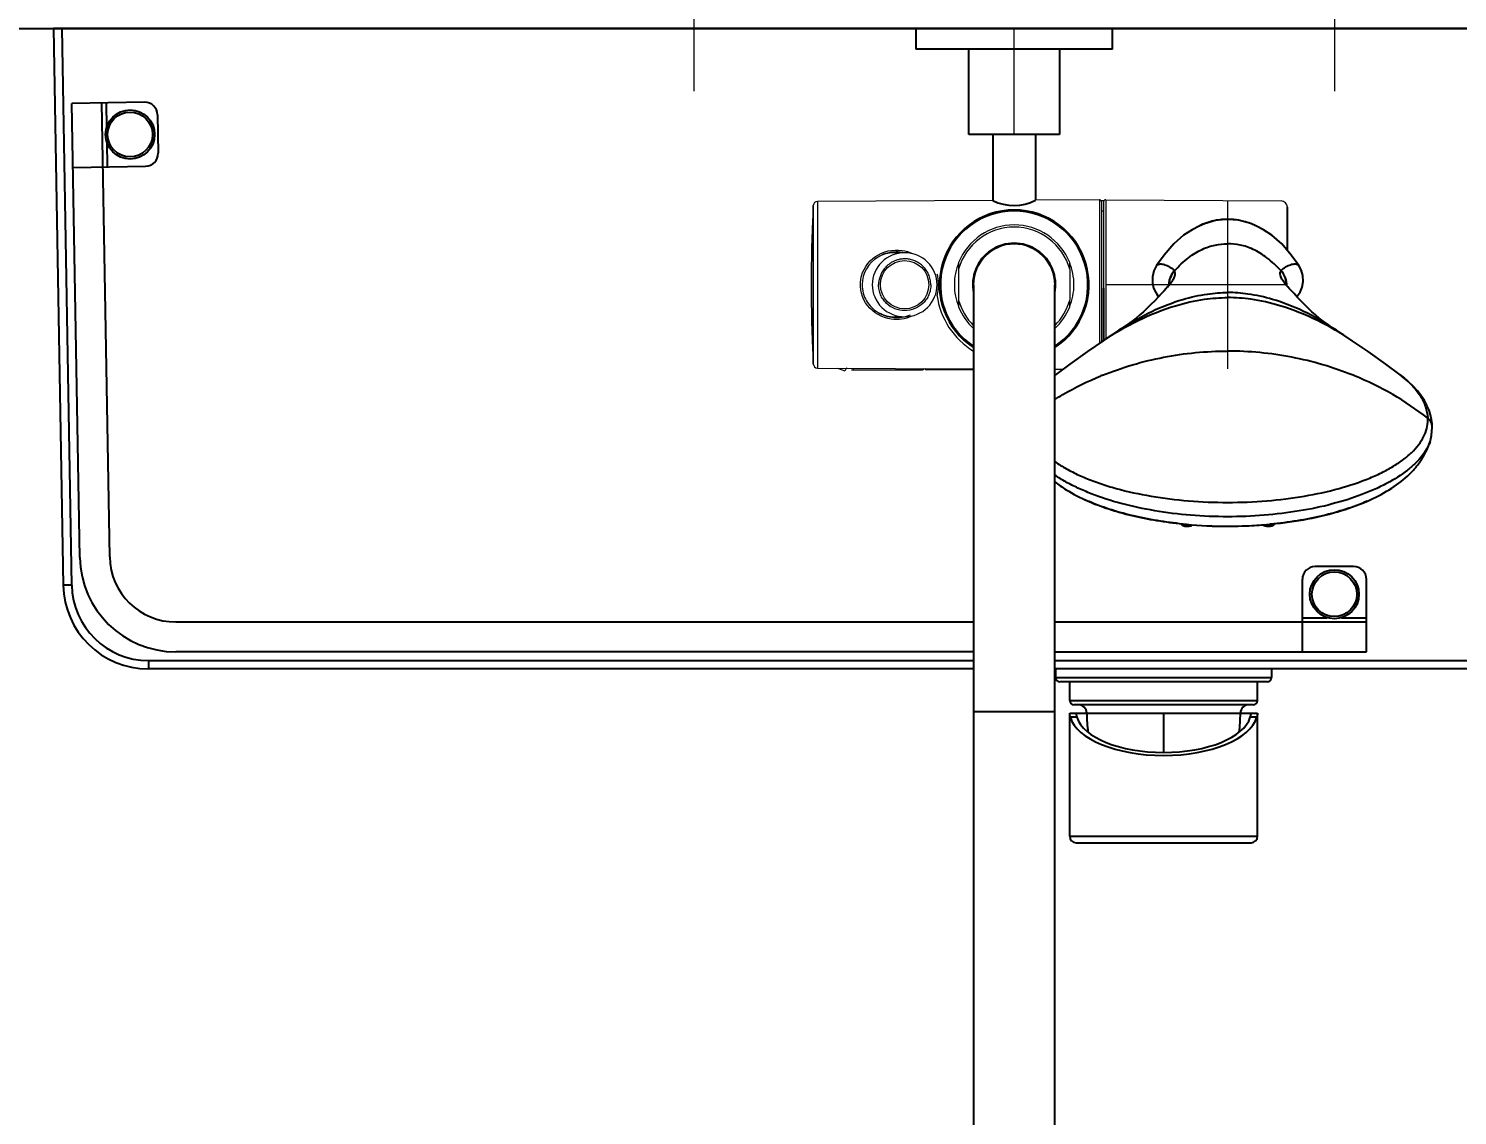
# Model space of a CAD drawing. Extents: x 8047 to 11207, y 0 to 2315.
# Drawn here: x 8962.4 to 9297.1, y 1844.6 to 2099.1 of the extents above; entities that cross this region are included whole.
import ezdxf

# ---------------------------------------------------------------- set-up
doc = ezdxf.new("R2010")
doc.units = 0
doc.header["$LTSCALE"] = 10
doc.header["$MEASUREMENT"] = 0
doc.header["$PDMODE"] = 3
doc.header["$PDSIZE"] = -10
doc.linetypes.add('CENTER2', pattern=[28.575, 19.05, -3.175, 3.175, -3.175])
doc.layers.get('0').update_dxf_attribs({"linetype": 'CONTINUOUS'})
doc.layers.get('DEFPOINTS').update_dxf_attribs({"linetype": 'CONTINUOUS'})
doc.layers.add('1', color=7, linetype='CONTINUOUS', true_color=0xffffff)
doc.layers.add('Cneter', color=1, linetype='CENTER2', lineweight=13)
doc.styles.add('Daelim Dimension', font='')
doc.styles.get('Daelim Dimension').set_extended_font_data('나눔고딕')
doc.dimstyles.new('DEFAULT', dxfattribs={"dimscale": 2, "dimtxt": 2, "dimasz": 2, "dimexe": 0, "dimexo": 2, "dimgap": 1, "dimtad": 1, "dimdec": 1, "dimzin": 9, "dimdsep": 46, "dimtxsty": 'Daelim Dimension', "dimcen": 0.5, "dimclrd": 252, "dimclre": 252, "dimclrt": 3, "dimadec": 1, "dimazin": 0, "dimtfac": 1, "dimtdec": 1, "dimtix": 1, "dimtmove": 0, "dimatfit": 3, "dimfxl": 1, "dimtolj": 1, "dimtzin": 1, "dimlwd": 9, "dimlwe": 9, "dimarcsym": 0})

# ---------------------------------------------------------------- blocks, each defined once
blk = doc.blocks.new('*D18')
at = {"color": 5, "lineweight": 9, "ltscale": 0.5, "transparency": 16777216}
for p, q in [((9538.29, 2099.14), (9567.28, 2099.14)), ((9565.28, 2091.14), (9565.28, 1597.05)), ((9197.25, 1589.05), (9567.28, 1589.05))]:
    blk.add_line(p, q, dxfattribs=at)
at = {"color": 5, "ltscale": 0.5, "transparency": 16777216}
for points in [[(9563.95, 2091.14), (9566.62, 2091.14), (9565.28, 2099.14)], [(9563.95, 1597.05), (9566.62, 1597.05), (9565.28, 1589.05)]]:
    blk.add_solid(points, dxfattribs=at)
at = {"layer": 'DEFPOINTS', "color": 0, "ltscale": 0.5, "transparency": 16777216}
for p in [(9534.29, 2099.14), (9193.25, 1589.05), (9565.28, 1589.05)]:
    blk.add_point(p, dxfattribs=at)
at = {"color": 7, "ltscale": 0.5, "transparency": 16777216, "insert": (9552.43, 1844.09), "char_height": 20, "attachment_point": 5, "rotation": 90, "style": 'Daelim Dimension'}
blk.add_mtext('\\A1;510', dxfattribs=at)

msp = doc.modelspace()

# ---------------------------------------------------------------- linework, layer by layer
at = {"ltscale": 0.5}
msp.add_line((8727.75, 2099.14), (10207.59, 2099.14), dxfattribs=at)
at = {"color": 7, "linetype": 'Continuous'}
for p, q in [((9418.25, 2099.14), (8968.25, 2099.14)), ((8968.25, 2099.14), (8970.52, 1968.79)), ((8968.25, 2099.14), (9418.25, 2099.14)), ((8972.52, 1968.79), (8970.25, 2099.14)), ((9170.25, 2099.14), (9170.25, 2094.34)), ((9216.25, 2094.34), (9216.25, 2099.14)), ((9216.25, 2094.34), (9170.25, 2094.34)), ((9182.6, 2074.34), (9182.6, 2094.34)), ((9203.9, 2094.34), (9203.9, 2080.33)), ((8989.55, 2081.89), (8972.56, 2081.59)), ((8974.41, 1975.24), (8972.56, 2081.59)), ((8981.41, 1975.37), (8979.55, 2081.71)), ((8980.55, 2081.73), (8980.66, 2075.91)), ((8992.61, 2078.94), (8992.76, 2069.94)), ((9203.9, 2080.33), (9203.89, 2080.29)), ((9203.89, 2077.87), (9203.9, 2077.83)), ((9203.9, 2077.83), (9203.9, 2074.34)), ((8980.71, 2072.56), (8980.82, 2066.73)), ((9203.9, 2074.34), (9182.6, 2074.34)), ((9188.25, 2074.34), (9188.25, 2058.89)), ((9198.25, 2074.34), (9198.25, 2058.95)), ((8972.82, 2066.59), (8989.82, 2066.89)), ((9236.55, 2052.88), (9236.49, 2052.85)), ((9250.04, 2052.85), (9249.98, 2052.88)), ((9251.62, 2052.01), (9249.98, 2052.88)), ((9226.61, 2043.63), (9226.61, 2043.63)), ((9259.92, 2043.63), (9259.92, 2043.63)), ((9183.75, 2039.14), (9183.75, 1689.14)), ((9202.75, 1689.14), (9202.75, 2039.14)), ((9229.16, 2038.6), (9229.11, 2038.54)), ((9229.81, 2039.38), (9229.15, 2038.58)), ((9257.42, 2038.54), (9257.37, 2038.6)), ((9257.39, 2038.58), (9257.37, 2038.6)), ((9226.73, 2036.79), (9227.07, 2036.33)), ((9259.47, 2036.33), (9259.8, 2036.79)), ((9272.42, 2026.03), (9270.25, 2027.48)), ((9202.91, 2018.07), (9202.91, 2018.07)), ((9283.62, 2018.07), (9283.62, 2018.07)), ((9291.19, 2005.79), (9291.19, 2005.84)), ((9290.85, 2003.04), (9290.84, 2003.01)), ((9290.84, 2003.01), (9290.85, 2003.04)), ((9209.78, 1988.81), (9210.57, 1988.45)), ((9210.57, 1988.45), (9210.61, 1988.43)), ((9275.94, 1988.44), (9275.97, 1988.45)), ((9233.56, 1983.01), (9233.44, 1983.02)), ((9233.52, 1982.59), (9233.52, 1982.59)), ((9233.55, 1983.03), (9233.58, 1983.02)), ((9233.56, 1982.7), (9233.57, 1982.71)), ((9233.58, 1982.85), (9233.59, 1982.89)), ((9233.58, 1982.82), (9233.58, 1982.85)), ((9233.59, 1982.95), (9233.6, 1983.03)), ((9233.59, 1982.89), (9233.59, 1982.95)), ((9252.96, 1982.58), (9253.14, 1982.6)), ((9253.24, 1983.03), (9253.12, 1983.02)), ((9253.26, 1982.61), (9253.36, 1982.63)), ((9272.75, 1973.14), (9263.75, 1973.14)), ((9260.75, 1953.14), (9260.75, 1970.14)), ((9275.75, 1953.14), (9275.75, 1970.14)), ((9260.75, 1961.14), (9266.57, 1961.14)), ((9269.93, 1961.14), (9275.75, 1961.14)), ((8996.91, 1960.14), (9183.75, 1960.14)), ((9202.75, 1960.14), (9275.75, 1960.14)), ((8990.52, 1951.1), (8990.52, 1949.14)), ((8990.52, 1951.1), (9183.75, 1951.1)), ((9183.75, 1953.14), (8996.91, 1953.14)), ((9202.75, 1953.14), (9275.75, 1953.14)), ((9202.75, 1951.1), (9395.98, 1951.1)), ((9183.75, 1949.14), (8990.52, 1949.14)), ((9395.98, 1949.14), (9202.75, 1949.14)), ((9202.95, 1949.14), (9202.95, 1947.14)), ((9253.55, 1949.14), (9253.55, 1947.14)), ((9202.95, 1947.14), (9253.55, 1947.14)), ((9252.55, 1946.14), (9203.95, 1946.14)), ((9206.25, 1941.75), (9206.25, 1946.14)), ((9250.24, 1941.75), (9250.24, 1946.14)), ((9206.25, 1941.75), (9250.24, 1941.75)), ((9183.75, 1939.14), (9202.75, 1939.14)), ((9206.25, 1938.65), (9206.29, 1938.75)), ((9206.25, 1909.94), (9206.25, 1938.65)), ((9206.29, 1938.75), (9250.21, 1938.75)), ((9207.95, 1937.81), (9206.43, 1937.81)), ((9249.24, 1940.75), (9207.25, 1940.75)), ((9207.8, 1938.75), (9207.75, 1938.65)), ((9228.25, 1938.75), (9228.25, 1929.58)), ((9250.06, 1937.81), (9248.55, 1937.81)), ((9248.75, 1938.65), (9248.7, 1938.75)), ((9250.21, 1938.75), (9250.25, 1938.65)), ((9250.25, 1909.94), (9250.25, 1938.65)), ((9206.25, 1909.94), (9250.25, 1909.94)), ((9207.75, 1908.44), (9248.75, 1908.44))]:
    msp.add_line(p, q, dxfattribs=at)
at = {"color": 0}
for p, q in [((9257.24, 2047.16), (9257.24, 2057.29)), ((9214.21, 2038.33), (9214.21, 2026.09))]:
    msp.add_line(p, q, dxfattribs=at)
at = {"color": 7, "linetype": 'Continuous'}
for points in [[(9236.55, 2052.88), (9234.92, 2052.01), (9232.92, 2050.72), (9230.62, 2048.72), (9228.37, 2046.07), (9226.61, 2043.63)], [(9243.27, 2054.45), (9240.67, 2054.23), (9237.81, 2053.44), (9236.55, 2052.87)], [(9249.98, 2052.87), (9248.69, 2053.45), (9245.83, 2054.23), (9243.27, 2054.45)], [(9259.92, 2043.63), (9258.16, 2046.08), (9255.91, 2048.72), (9253.61, 2050.72), (9251.62, 2052.01)], [(9226.61, 2043.63), (9225.95, 2042.36), (9225.62, 2040.99), (9225.62, 2039.62), (9225.91, 2038.35), (9226.4, 2037.28), (9226.73, 2036.79)], [(9259.8, 2036.79), (9260.2, 2037.4), (9260.69, 2038.56), (9260.94, 2039.88), (9260.87, 2041.29), (9260.46, 2042.66), (9259.92, 2043.63)], [(9229.11, 2038.54), (9228.84, 2038.24), (9228.36, 2037.72), (9227.74, 2037.05), (9226.99, 2036.26), (9226.16, 2035.38), (9225.29, 2034.48), (9224.42, 2033.62), (9223.56, 2032.81), (9222.72, 2032.06), (9221.85, 2031.33), (9220.89, 2030.59), (9219.82, 2029.82), (9218.69, 2029.06)], [(9229.96, 2039.57), (9230, 2039.66), (9229.81, 2039.38)], [(9257.39, 2038.58), (9256.73, 2039.38), (9256.55, 2039.63)], [(9267.84, 2029.06), (9266.71, 2029.82), (9265.64, 2030.59), (9264.68, 2031.33), (9263.81, 2032.06), (9262.97, 2032.81), (9262.11, 2033.62), (9261.24, 2034.48), (9260.37, 2035.38), (9259.54, 2036.26), (9258.8, 2037.05), (9258.17, 2037.72), (9257.69, 2038.24), (9257.42, 2038.54)], [(9218.7, 2029.06), (9217.77, 2028.46), (9216.28, 2027.48), (9214.11, 2026.03)], [(9270.25, 2027.48), (9268.77, 2028.46), (9267.84, 2029.06)], [(9214.11, 2026.03), (9210.4, 2023.5), (9206.27, 2020.56), (9202.91, 2018.07)], [(9283.62, 2018.07), (9280.27, 2020.56), (9276.13, 2023.5), (9272.42, 2026.03)], [(9202.91, 2018.07), (9202.75, 2017.94)], [(9291.19, 2005.84), (9291.15, 2006.55), (9291.02, 2007.58), (9290.78, 2008.66), (9290.42, 2009.76), (9289.94, 2010.87), (9289.33, 2012), (9288.59, 2013.13), (9287.71, 2014.25), (9286.7, 2015.37), (9285.54, 2016.49), (9284.23, 2017.6), (9283.62, 2018.07)], [(9290.84, 2003.01), (9291.01, 2003.79), (9291.19, 2005.79)], [(9232.22, 1983.2), (9232.34, 1983.04), (9232.5, 1982.9), (9232.65, 1982.8), (9232.82, 1982.72), (9233.02, 1982.66), (9233.26, 1982.61), (9233.4, 1982.6)], [(9233.4, 1982.6), (9233.43, 1982.59), (9233.46, 1982.59), (9233.48, 1982.59), (9233.5, 1982.59), (9233.52, 1982.59), (9233.53, 1982.59), (9233.53, 1982.59), (9233.53, 1982.59), (9233.54, 1982.59), (9233.54, 1982.6), (9233.54, 1982.6), (9233.54, 1982.61), (9233.55, 1982.61), (9233.55, 1982.62), (9233.55, 1982.63), (9233.55, 1982.63), (9233.55, 1982.64), (9233.56, 1982.65), (9233.56, 1982.66), (9233.56, 1982.67), (9233.56, 1982.69), (9233.56, 1982.7)], [(9233.52, 1982.59), (9233.66, 1982.58), (9233.94, 1982.58), (9234.19, 1982.6), (9234.41, 1982.64), (9234.61, 1982.7), (9234.79, 1982.78), (9234.96, 1982.89), (9234.97, 1982.9)], [(9233.57, 1982.71), (9233.57, 1982.72), (9233.57, 1982.74), (9233.57, 1982.75), (9233.57, 1982.77), (9233.57, 1982.78), (9233.58, 1982.82)], [(9251.53, 1982.94), (9251.64, 1982.84), (9251.83, 1982.74), (9252.06, 1982.66), (9252.34, 1982.6), (9252.64, 1982.58), (9252.96, 1982.58)], [(9253.14, 1982.6), (9253.17, 1982.6), (9253.19, 1982.6), (9253.22, 1982.61), (9253.24, 1982.61), (9253.25, 1982.61), (9253.27, 1982.62), (9253.28, 1982.62), (9253.28, 1982.62), (9253.29, 1982.63), (9253.3, 1982.63), (9253.31, 1982.64), (9253.32, 1982.64), (9253.33, 1982.65), (9253.34, 1982.66), (9253.34, 1982.66)], [(9253.25, 1982.61), (9253.25, 1982.61), (9253.24, 1982.61), (9253.23, 1982.62), (9253.23, 1982.62)], [(9253.34, 1982.66), (9253.35, 1982.67), (9253.36, 1982.68), (9253.37, 1982.69)], [(9253.36, 1982.63), (9253.58, 1982.68), (9253.75, 1982.74), (9253.9, 1982.81), (9254.04, 1982.9), (9254.18, 1983.02), (9254.3, 1983.18)], [(9253.37, 1982.69), (9253.38, 1982.7), (9253.39, 1982.71), (9253.39, 1982.73), (9253.4, 1982.74), (9253.41, 1982.75), (9253.42, 1982.76), (9253.43, 1982.78), (9253.44, 1982.79), (9253.44, 1982.81), (9253.45, 1982.82), (9253.46, 1982.84), (9253.47, 1982.85), (9253.48, 1982.87), (9253.49, 1982.89)], [(9253.49, 1982.89), (9253.5, 1982.91), (9253.51, 1982.92), (9253.51, 1982.94), (9253.52, 1982.96), (9253.53, 1982.98), (9253.54, 1983), (9253.55, 1983.02), (9253.56, 1983.05), (9253.57, 1983.07), (9253.58, 1983.09), (9253.59, 1983.12), (9253.59, 1983.12)]]:
    msp.add_lwpolyline(points, dxfattribs=at)
for centre, radius in [((8986.18, 2074.33), 5.75), ((8986.18, 2074.33), 5.25), ((9268.25, 1966.64), 5.75), ((9268.25, 1966.64), 5.25)]:
    msp.add_circle(centre, radius, dxfattribs=at)
for centre, radius, start, end in [((8989.61, 2078.89), 3, 1, 90.9999), ((9215.47, 2079.03), 11.64, 177.5135, 178.1494), ((9214.14, 2079.07), 10.31, 178.1377, 179.9354), ((9213.7, 2079.08), 9.87, 180.0245, 181.9024), ((9215.37, 2079.13), 11.54, 181.8478, 182.4893), ((9215.92, 2079.01), 12.09, 176.0473, 176.695), ((9215.93, 2079.01), 12.1, 176.6938, 177.512), ((9215.88, 2079.15), 12.06, 182.4865, 183.3077), ((9215.95, 2079.15), 12.12, 183.3057, 183.952), ((9215.37, 2079.05), 11.55, 175.4434, 176.0518), ((9215.51, 2079.12), 11.69, 183.9519, 184.5529), ((9214.26, 2079.14), 10.43, 174.7772, 175.4513), ((9212.8, 2079.27), 8.97, 174.2935, 174.783), ((9210.56, 2079.5), 6.71, 173.499, 174.3298), ((9208.4, 2079.74), 4.54, 173.138, 173.4964), ((9214.48, 2079.04), 10.65, 184.5556, 185.2159), ((9213.05, 2078.91), 9.22, 185.2237, 185.6996), ((9211.04, 2078.71), 7.2, 185.698, 186.4731), ((9208.65, 2078.44), 4.79, 186.513, 186.8522), ((8989.76, 2069.89), 3, 271, 1), ((9193.25, 2039.14), 17.5, 302.8783, 237.1217), ((9193.25, 2039.14), 17.3, 303.3075, 236.6925), ((9243.09, 2039.82), 14.6, 111.4395, 116.6261), ((9243.2, 2039.51), 14.93, 99.6528, 111.3741), ((9243.26, 2039.17), 15.28, 94.1916, 99.6754), ((9243.27, 2039.12), 15.33, 89.9981, 94.1943), ((9243.27, 2039.14), 15.31, 88.7101, 90.0027), ((9243.27, 2039.13), 15.32, 80.6536, 88.7105), ((9243.3, 2039.34), 15.1, 75.6366, 80.649), ((9243.39, 2039.67), 14.76, 69.1982, 75.642), ((9243.43, 2039.8), 14.63, 64.805, 69.1764), ((9243.41, 2039.76), 14.67, 63.384, 64.8066), ((9193.25, 2039.14), 9.7, 348.3449, 191.6551), ((9234.63, 2038.98), 5.19, 138.3721, 170.1936), ((9234.65, 2038.95), 5.17, 138.4159, 170.2711), ((9229.46, 2041.43), 1.63, 35.7789, 37.598), ((9257.08, 2041.43), 1.63, 142.402, 144.2211), ((9251.89, 2038.95), 5.17, 9.73, 41.584), ((9251.9, 2038.98), 5.19, 9.8054, 41.6284), ((9204.78, 2059.81), 32.31, 318.9674, 319.8172), ((9234.64, 2038.98), 5.2, 173.2389, 179.7974), ((9234.61, 2038.98), 5.17, 170.2123, 173.2359), ((9234.66, 2038.95), 5.18, 172.8975, 178.962), ((9234.63, 2038.95), 5.15, 170.2898, 172.8942), ((9251.91, 2038.95), 5.15, 7.6992, 9.7118), ((9251.88, 2038.95), 5.18, 1.0377, 7.6941), ((9251.92, 2038.98), 5.17, 7.3558, 9.7872), ((9251.89, 2038.98), 5.2, 0.2023, 7.3508), ((9282.72, 2060.65), 33.59, 220.4285, 221.0232), ((9242.41, 1947.43), 76.03, 112.0088, 112.2823), ((9244.13, 1947.43), 76.03, 67.7177, 67.9912), ((9282.5, 2005.18), 8.62, 341.4087, 345.4058), ((9242.86, 2083.61), 101.02, 264.2619, 264.7134), ((9242.85, 2083.11), 100.53, 264.2401, 264.6256), ((9236.64, 1983.33), 3.21, 188.5531, 190.3446), ((9243.25, 2088.27), 105.71, 264.7405, 270.0078), ((9216.48, 1984.07), 17.13, 356.1289, 356.5269), ((9243.21, 2087.79), 105.21, 264.7503, 270.0322), ((9243.33, 2087.21), 104.64, 269.9652, 275.3704), ((8996.91, 1975.64), 22.5, 181, 270), ((8996.91, 1975.64), 15.5, 181, 270), ((9263.75, 1970.14), 3, 90, 180), ((9272.75, 1970.14), 3, 0, 90), ((8990.52, 1969.14), 20, 181, 270), ((8990.52, 1969.1), 18, 180.9941, 269.9951), ((9203.95, 1947.14), 1, 180, 270), ((9252.55, 1947.14), 1, 270, 0), ((9207.25, 1941.75), 1, 180, 270), ((9249.24, 1941.75), 1, 270, 0), ((9208.25, 1938.75), 2, 0, 90), ((9244.25, 1938.75), 34, 180, 187.4837), ((9212.24, 1938.75), 34, 352.5409, 0), ((9248.24, 1938.75), 2, 90, 180), ((9207.75, 1909.94), 1.5, 180, 270), ((9248.75, 1909.94), 1.5, 270, 0)]:
    msp.add_arc(centre, radius, start, end, dxfattribs=at)
at = {"color": 0}
msp.add_arc((9193.19, 2068.34), 10.66, 242.3792, 298.2998, dxfattribs=at)
at = {"color": 0, "lineweight": 18}
msp.add_arc((9255.74, 2057.29), 1.5, 0, 89.6605, dxfattribs=at)
at = {"color": 7, "linetype": 'Continuous'}
for major_axis, start_param, end_param in [((22, 0), -3.011884, -0.129709), ((20.5, 0), -3.002334, -0.139259)]:
    msp.add_ellipse((9228.25, 1939.14), major_axis=major_axis, ratio=0.466308, start_param=start_param, end_param=end_param, dxfattribs=at)
for points, knots in [([(9230.78, 2042.38), (9231.8, 2043.5), (9233.81, 2045.42), (9237.08, 2047.47), (9240.23, 2048.54), (9242.29, 2048.73), (9243.27, 2048.73)], [0, 0, 0, 0, 0.315024, 0.573881, 0.796533, 1, 1, 1, 1]), ([(9255.75, 2042.38), (9254.73, 2043.5), (9252.72, 2045.41), (9249.45, 2047.47), (9246.3, 2048.54), (9244.25, 2048.73), (9243.27, 2048.73)], [0, 0, 0, 0, 0.315041, 0.573899, 0.796545, 1, 1, 1, 1]), ([(9226.61, 2043.63), (9226.7, 2043.75), (9226.95, 2043.94), (9227.43, 2044.03), (9227.96, 2043.99), (9228.52, 2043.84), (9229.11, 2043.61), (9229.71, 2043.29), (9230.3, 2042.94), (9230.64, 2042.62), (9230.75, 2042.42)], [0, 0, 0, 0, 0.0918, 0.192222, 0.303181, 0.426192, 0.561504, 0.706916, 0.857914, 1, 1, 1, 1]), ([(9229.47, 2038.96), (9229.81, 2039.37), (9230.27, 2039.93), (9230.7, 2040.7), (9230.92, 2041.24), (9231.01, 2041.82), (9230.87, 2042.22), (9230.78, 2042.38)], [0, 0, 0, 0, 0.41105, 0.559878, 0.679851, 0.859214, 1, 1, 1, 1]), ([(9256.76, 2039.33), (9256.48, 2039.68), (9256.02, 2040.29), (9255.61, 2041.17), (9255.54, 2041.87), (9255.67, 2042.23), (9255.75, 2042.38)], [0, 0, 0, 0, 0.399293, 0.66565, 0.850574, 1, 1, 1, 1]), ([(9255.78, 2042.42), (9255.84, 2042.52), (9255.98, 2042.7), (9256.24, 2042.92), (9256.53, 2043.12), (9256.93, 2043.35), (9257.43, 2043.61), (9258.02, 2043.84), (9258.58, 2043.99), (9259.11, 2044.03), (9259.58, 2043.94), (9259.84, 2043.75), (9259.92, 2043.63)], [0, 0, 0, 0, 0.070764, 0.14258, 0.217425, 0.293303, 0.438881, 0.574048, 0.69688, 0.807752, 0.908038, 1, 1, 1, 1]), ([(9257.15, 2038.86), (9257.11, 2038.9), (9256.98, 2039.06), (9256.85, 2039.21), (9256.76, 2039.33)], [0, 0, 0, 0, 0.260292, 1, 1, 1, 1]), ([(9214.11, 2026.03), (9219.32, 2029.51), (9227.13, 2033.48), (9237.3, 2035.8), (9241.45, 2036.13), (9243.27, 2036.13)], [0, 0, 0, 0, 0.601736, 0.825217, 1, 1, 1, 1]), ([(9218.7, 2029.06), (9223.05, 2031.89), (9229.59, 2035.11), (9238.14, 2037.03), (9241.69, 2037.31), (9243.27, 2037.31)], [0, 0, 0, 0, 0.593673, 0.81928, 1, 1, 1, 1]), ([(9227.19, 2036.46), (9227.1, 2036.5), (9226.93, 2036.59), (9226.78, 2036.72), (9226.73, 2036.79)], [0, 0, 0, 0, 0.531725, 1, 1, 1, 1]), ([(9267.84, 2029.06), (9263.49, 2031.89), (9256.94, 2035.11), (9248.4, 2037.03), (9244.85, 2037.31), (9243.27, 2037.31)], [0, 0, 0, 0, 0.593673, 0.81928, 1, 1, 1, 1]), ([(9272.42, 2026.03), (9267.22, 2029.51), (9259.4, 2033.48), (9249.23, 2035.8), (9245.09, 2036.13), (9243.27, 2036.13)], [0, 0, 0, 0, 0.601736, 0.825217, 1, 1, 1, 1]), ([(9259.35, 2036.46), (9259.44, 2036.5), (9259.61, 2036.59), (9259.75, 2036.72), (9259.8, 2036.79)], [0, 0, 0, 0, 0.53009, 1, 1, 1, 1]), ([(9213.92, 2017.93), (9218.54, 2019.79), (9228.21, 2022.64), (9238.24, 2023.59), (9243.27, 2023.59)], [0, 0, 0, 0, 0.498089, 1, 1, 1, 1]), ([(9272.62, 2017.93), (9268, 2019.79), (9258.32, 2022.64), (9248.29, 2023.59), (9243.27, 2023.59)], [0, 0, 0, 0, 0.498089, 1, 1, 1, 1]), ([(9283.62, 2018.07), (9284.58, 2017.34), (9286.31, 2015.85), (9288.36, 2013.32), (9289.68, 2010.66), (9290.05, 2008.81), (9290.1, 2007.91)], [0, 0, 0, 0, 0.290665, 0.549482, 0.782441, 1, 1, 1, 1]), ([(9202.75, 2012.29), (9203.37, 2012.67), (9206.85, 2014.74), (9210.5, 2016.53), (9213.58, 2017.79)], [0.3874181, 0.3874181, 0.3874181, 0.3874181, 0.4969955, 1, 1, 1, 1]), ([(9290.1, 2007.91), (9287.51, 2009.93), (9281.99, 2013.62), (9276.03, 2016.53), (9272.95, 2017.79)], [0, 0, 0, 0, 0.496996, 1, 1, 1, 1]), ([(9243.27, 1988.16), (9246.32, 1988.15), (9252.34, 1988.4), (9261.08, 1989.47), (9269.16, 1991.22), (9275.3, 1993.26), (9279.6, 1995.21), (9282.37, 1996.75), (9284.76, 1998.4), (9286.75, 2000.16), (9288.32, 2002), (9289.43, 2003.93), (9290.06, 2005.91), (9290.15, 2007.26), (9290.1, 2007.91)], [0, 0, 0, 0, 0.167566, 0.330047, 0.482586, 0.620841, 0.683517, 0.741473, 0.794596, 0.842915, 0.886732, 0.926723, 0.964002, 1, 1, 1, 1]), ([(9291.19, 2005.84), (9291.17, 2006.24), (9290.96, 2007.04), (9290.42, 2007.67), (9290.1, 2007.91)], [0, 0, 0, 0, 0.498621, 1, 1, 1, 1]), ([(9290.67, 2002.43), (9290.25, 2001.2), (9289.17, 1999.38), (9287.21, 1997.26), (9284.59, 1994.99), (9281.39, 1992.99), (9277.75, 1991.21), (9273.49, 1989.45), (9267.58, 1987.61), (9259.91, 1986.01), (9251.72, 1985.02), (9246.11, 1984.8), (9243.27, 1984.8)], [0, 0, 0, 0, 0.074168, 0.116939, 0.163951, 0.270715, 0.330414, 0.394073, 0.531903, 0.681243, 0.838575, 1, 1, 1, 1]), ([(9275.97, 1988.45), (9277.74, 1989.23), (9281.06, 1990.92), (9284.77, 1993.64), (9287.22, 1996.16), (9289.3, 1998.92), (9290.41, 2001.33), (9290.84, 2003.01)], [0, 0, 0, 0, 0.269984, 0.518044, 0.637981, 0.758282, 1, 1, 1, 1]), ([(9202.75, 1997.75), (9203.2, 1997.43), (9204.54, 1996.54), (9206.94, 1995.21), (9210.06, 1993.79), (9213.5, 1992.51), (9218.57, 1990.96), (9225.46, 1989.47), (9234.2, 1988.39), (9240.21, 1988.15), (9243.27, 1988.16)], [0.2284705, 0.2284705, 0.2284705, 0.2284705, 0.2586001, 0.316555, 0.3792272, 0.4463564, 0.5175223, 0.6700151, 0.8324686, 1, 1, 1, 1]), ([(9243.27, 1984.8), (9240.37, 1984.8), (9234.64, 1985.03), (9226.29, 1986.06), (9218.5, 1987.72), (9212.52, 1989.64), (9208.23, 1991.46), (9205.37, 1992.91), (9203.59, 1993.99), (9202.75, 1994.56)], [0, 0, 0, 0, 0.1629402, 0.3215788, 0.4718247, 0.6099951, 0.6735702, 0.7330225, 0.7901293, 0.7901293, 0.7901293, 0.7901293]), ([(9202.75, 1992.99), (9203.6, 1992.32), (9206.1, 1990.6), (9208.79, 1989.23), (9210.56, 1988.45)], [0.5792297, 0.5792297, 0.5792297, 0.5792297, 0.7300177, 1, 1, 1, 1]), ([(9210.61, 1988.43), (9212.18, 1987.75), (9215.53, 1986.49), (9220.88, 1985), (9226.68, 1983.84), (9230.7, 1983.31), (9232.76, 1983.1)], [0, 0, 0, 0, 0.224758, 0.468651, 0.728382, 1, 1, 1, 1]), ([(9232.76, 1983.09), (9228.74, 1983.49), (9222.9, 1984.43), (9215.55, 1986.48), (9212.19, 1987.74), (9210.61, 1988.43)], [0, 0, 0, 0, 0.529765, 0.773913, 1, 1, 1, 1]), ([(9243.27, 1982.58), (9246.29, 1982.58), (9252.24, 1982.83), (9260.85, 1983.94), (9268.77, 1985.74), (9273.69, 1987.46), (9275.94, 1988.44)], [0, 0, 0, 0, 0.271383, 0.533858, 0.779093, 1, 1, 1, 1]), ([(9275.94, 1988.44), (9274.33, 1987.73), (9270.89, 1986.45), (9265.39, 1984.93), (9259.46, 1983.76), (9255.35, 1983.24), (9253.24, 1983.03)], [0, 0, 0, 0, 0.22567, 0.469762, 0.729155, 1, 1, 1, 1]), ([(9233.33, 1982.75), (9233.32, 1982.77), (9233.3, 1982.88), (9233.27, 1982.99), (9233.26, 1983.07)], [0, 0, 0, 0, 0.209976, 1, 1, 1, 1]), ([(9233.35, 1982.68), (9233.34, 1982.69), (9233.34, 1982.71), (9233.33, 1982.73), (9233.33, 1982.75)], [0, 0, 0, 0, 0.229806, 1, 1, 1, 1]), ([(9233.4, 1982.6), (9233.39, 1982.6), (9233.36, 1982.63), (9233.35, 1982.66), (9233.35, 1982.68)], [0, 0, 0, 0, 0.33244, 1, 1, 1, 1]), ([(9233.51, 1982.59), (9233.51, 1982.6), (9233.5, 1982.63), (9233.49, 1982.66), (9233.49, 1982.68)], [0, 0, 0, 0, 0.386801, 1, 1, 1, 1]), ([(9233.52, 1982.59), (9233.53, 1982.59), (9233.54, 1982.61), (9233.54, 1982.63), (9233.55, 1982.67), (9233.56, 1982.73), (9233.56, 1982.81), (9233.57, 1982.88), (9233.57, 1982.92)], [0, 0, 0, 0, 0.054399, 0.148156, 0.264974, 0.396323, 0.686471, 1, 1, 1, 1]), ([(9253.14, 1982.6), (9253.14, 1982.6), (9253.16, 1982.62), (9253.17, 1982.64), (9253.17, 1982.65)], [0, 0, 0, 0, 0.353172, 1, 1, 1, 1]), ([(9253.17, 1982.65), (9253.18, 1982.65), (9253.18, 1982.66), (9253.18, 1982.68), (9253.19, 1982.68)], [0, 0, 0, 0, 0.230606, 1, 1, 1, 1]), ([(9253.19, 1982.68), (9253.19, 1982.7), (9253.21, 1982.77), (9253.23, 1982.84), (9253.24, 1982.89)], [0, 0, 0, 0, 0.20567, 1, 1, 1, 1]), ([(9253.24, 1982.89), (9253.24, 1982.91), (9253.26, 1982.97), (9253.27, 1983.04), (9253.28, 1983.09)], [0, 0, 0, 0, 0.233316, 1, 1, 1, 1]), ([(9253.4, 1982.75), (9253.44, 1982.81), (9253.5, 1982.93), (9253.55, 1983.05), (9253.57, 1983.12)], [0, 0, 0, 0, 0.488163, 1, 1, 1, 1]), ([(8972.52, 1968.79), (8972.27, 1968.78), (8971.9, 1968.78), (8971.43, 1968.77), (8971.13, 1968.77), (8970.91, 1968.77), (8970.77, 1968.78), (8970.68, 1968.78), (8970.62, 1968.78), (8970.57, 1968.78), (8970.54, 1968.79), (8970.52, 1968.78), (8970.52, 1968.79)], [0, 0, 0, 0, 0.382482, 0.555343, 0.706733, 0.830963, 0.881441, 0.923443, 0.956491, 0.980351, 0.994864, 1, 1, 1, 1]), ([(9206.43, 1937.81), (9206.41, 1937.91), (9206.36, 1938.08), (9206.3, 1938.32), (9206.26, 1938.5), (9206.25, 1938.61), (9206.25, 1938.65)], [0, 0, 0, 0, 0.346331, 0.629881, 0.848031, 1, 1, 1, 1]), ([(9207.75, 1938.65), (9207.75, 1938.61), (9207.76, 1938.5), (9207.8, 1938.32), (9207.87, 1938.08), (9207.92, 1937.91), (9207.95, 1937.81)], [0, 0, 0, 0, 0.151552, 0.369555, 0.653278, 1, 1, 1, 1]), ([(9248.55, 1937.81), (9248.58, 1937.91), (9248.63, 1938.08), (9248.69, 1938.32), (9248.73, 1938.5), (9248.75, 1938.61), (9248.75, 1938.65)], [0, 0, 0, 0, 0.346703, 0.630422, 0.848433, 1, 1, 1, 1]), ([(9250.25, 1938.65), (9250.25, 1938.61), (9250.24, 1938.5), (9250.2, 1938.32), (9250.14, 1938.08), (9250.09, 1937.91), (9250.06, 1937.81)], [0, 0, 0, 0, 0.151954, 0.370097, 0.653651, 1, 1, 1, 1])]:
    msp.add_open_spline(points, degree=3, knots=knots, dxfattribs=at)
for points in [[(9202.91, 2018.07), (9202.86, 2018.03), (9202.8, 2017.99), (9202.75, 2017.95)], [(9233.49, 1982.68), (9233.48, 1982.7), (9233.48, 1982.73), (9233.47, 1982.75)], [(9253.26, 1982.61), (9253.28, 1982.62), (9253.31, 1982.64), (9253.33, 1982.65)], [(9253.33, 1982.65), (9253.34, 1982.66), (9253.34, 1982.67), (9253.35, 1982.68)], [(9253.35, 1982.68), (9253.37, 1982.7), (9253.39, 1982.73), (9253.4, 1982.75)]]:
    msp.add_open_spline(points, degree=3, dxfattribs=at)
at = {"layer": '1', "color": 7, "linetype": 'Continuous', "lineweight": 18}
for p, q in [((9193.25, 2099.14), (9168.25, 2099.14)), ((9193.25, 2099.14), (9218.25, 2099.14)), ((9251.75, 2099.14), (9203.25, 2099.14)), ((9251.75, 2099.14), (9266.66, 2099.14)), ((9188.25, 2058.89), (9147.2, 2058.65)), ((9213.21, 2059.04), (9198.25, 2058.95)), ((9213.21, 2059.04), (9213.21, 2025.41)), ((9214.28, 2058.79), (9213.64, 2058.79)), ((9213.71, 2058.54), (9213.71, 2025.75)), ((9214.21, 2058.54), (9214.21, 2038.33)), ((9214.71, 2059.04), (9214.71, 2026.42)), ((9214.71, 2059.04), (9255.75, 2058.79)), ((9146.18, 2057.14), (9146.18, 2021.13)), ((9214.21, 2056.34), (9213.71, 2056.35)), ((9167.6, 2046.64), (9165.27, 2046.64)), ((9180.25, 2042.78), (9180.25, 2035.5)), ((9206.25, 2042.78), (9206.25, 2035.5)), ((9183.75, 2039.14), (9183.75, 2011.23)), ((9202.75, 2011.23), (9202.75, 2039.14)), ((9165.27, 2031.64), (9167.6, 2031.64)), ((9147.2, 2019.63), (9183.75, 2019.41)), ((9151.91, 2019.6), (9153.62, 2018.95)), ((9155.64, 2019.24), (9171.75, 2019.24)), ((9172.75, 2019.24), (9172.75, 2019.48)), ((9172.75, 2019.24), (9183.75, 2019.3)), ((9204.55, 2019.29), (9202.75, 2019.3))]:
    msp.add_line(p, q, dxfattribs=at)
at = {"layer": '1', "color": 7, "linetype": 'Continuous', "lineweight": 13}
for p, q in [((9193.25, 2074.5), (9193.25, 2099.14)), ((9147.2, 2058.65), (9147.2, 2019.63)), ((9146.14, 2039.14), (9146.14, 2056.36)), ((9146.18, 2057.16), (9146.18, 2021.12)), ((9146.21, 2039.14), (9146.21, 2057.7)), ((9146.14, 2021.92), (9146.14, 2039.14)), ((9146.21, 2020.57), (9146.21, 2039.14)), ((9171.75, 2019.24), (9171.75, 2019.48))]:
    msp.add_line(p, q, dxfattribs=at)
msp.add_circle((9167.6, 2039.14), 5.66, dxfattribs=at)
at = {"layer": '1', "color": 7, "linetype": 'Continuous', "lineweight": 18}
for centre, radius, start, end in [((9147.21, 2057.65), 1, 90.3395, 176.9052), ((9213.21, 2058.54), 0.5, 0, 90), ((9214.71, 2058.54), 0.5, 90, 180), ((9489.54, 2039.14), 343.83, 177.1294, 182.8706), ((9146.44, 2056.34), 0.3, 149.6796, 177.1294), ((9489.54, 2039.14), 343.83, 176.9052, 176.9959), ((9146.48, 2057.14), 0.3, 176.9959, 180), ((9193.25, 2039.14), 14, 21.7868, 158.2132), ((9193.25, 2039.14), 9.5, 90, 180), ((9193.25, 2039.14), 9.5, 0, 90), ((9193.25, 2039.14), 14, 158.2132, 180), ((9193.25, 2039.14), 14, 0, 21.7868), ((9193.25, 2039.14), 14, 180, 201.7868), ((9193.25, 2039.14), 14, 338.2132, 0), ((9193.25, 2039.14), 18.25, 187.7853, 238.63), ((9193.25, 2039.14), 14, 201.7868, 227.2687), ((9193.25, 2039.14), 14, 312.7313, 338.2132), ((9146.44, 2021.93), 0.3, 182.8706, 210.3204), ((9146.48, 2021.13), 0.3, 180, 183.0041), ((9489.54, 2039.14), 343.83, 183.0041, 183.0948), ((9147.21, 2020.63), 1, 183.0948, 269.6605), ((9171.75, 2019.74), 0.5, 270, 329.0893), ((9172.75, 2019.74), 0.5, 211.0247, 270)]:
    msp.add_arc(centre, radius, start, end, dxfattribs=at)
at = {"layer": '1', "color": 7, "linetype": 'Continuous', "lineweight": 13}
for start, end in [(15.6425, 164.3575), (195.6425, 225.2763), (314.7237, 344.3575)]:
    msp.add_arc((9193.25, 2039.14), 13.5, start, end, dxfattribs=at)
at = {"layer": '1', "color": 7, "linetype": 'Continuous', "lineweight": 18, "extrusion": (0, 0, -1)}
for start, end in [(0, 180), (351.7228, 0), (180, 188.2772)]:
    msp.add_arc((-9193.25, 2039.14), 9.6, start, end, dxfattribs=at)
at = {"layer": '1', "color": 7, "linetype": 'Continuous', "lineweight": 18}
for start_param, end_param in [(4.712389, 5.135719), (1.064804, 1.570796)]:
    msp.add_ellipse((9165.27, 2039.14), major_axis=(-7.67, 0), ratio=0.978148, start_param=start_param, end_param=end_param, dxfattribs=at)
at = {"layer": '1', "color": 7, "linetype": 'Continuous', "lineweight": 18, "extrusion": (0, 0, -1)}
msp.add_ellipse((9167.6, 2039.14), major_axis=(-6.13, 0), ratio=0.978148, start_param=6.280467, end_param=6.285904, dxfattribs=at)
at = {"layer": '1', "color": 7, "linetype": 'Continuous', "lineweight": 18}
for points, knots in [([(9169.25, 2031.74), (9167.75, 2031.09), (9166.06, 2030.86), (9162.27, 2031.41), (9160.25, 2032.55), (9157.59, 2035.94), (9156.95, 2038.23), (9157.68, 2042.6), (9158.98, 2044.53), (9162.54, 2046.97), (9164.82, 2047.5), (9167.85, 2047.06), (9168.66, 2046.81), (9169.42, 2046.47)], [0, 0, 0, 0, 0.145825, 0.145825, 0.340647, 0.340647, 0.53547, 0.53547, 0.730292, 0.730292, 0.925115, 0.925115, 1, 1, 1, 1]), ([(9167.09, 2046.71), (9166.42, 2046.82), (9165.74, 2046.85), (9163.76, 2046.71), (9162.48, 2046.3), (9159.13, 2044.28), (9157.63, 2041.82), (9157.62, 2037.82), (9157.99, 2036.5), (9159.31, 2034.26), (9160.25, 2033.32), (9162.47, 2031.98), (9163.75, 2031.57), (9166.38, 2031.37), (9167.73, 2031.59), (9168.94, 2032.1)], [0, 0, 0, 0, 0.068105, 0.068105, 0.201233, 0.201233, 0.467488, 0.467488, 0.600616, 0.600616, 0.733744, 0.733744, 0.866872, 0.866872, 1, 1, 1, 1]), ([(9160, 2039.14), (9160, 2041.1), (9161.68, 2045.04), (9167.6, 2047.44), (9173.53, 2045.04), (9176.04, 2039.14), (9173.53, 2033.23), (9167.6, 2030.83), (9161.68, 2033.23), (9160, 2037.18), (9160, 2039.14)], [0, 0, 0, 0, 0.12437, 0.25, 0.37563, 0.5, 0.62437, 0.75, 0.87563, 1, 1, 1, 1]), ([(9173.74, 2039.14), (9173.71, 2039.56), (9173.65, 2040.38), (9173.26, 2041.55), (9172.69, 2042.58), (9171.96, 2043.45), (9171.11, 2044.15), (9170.2, 2044.67), (9169.26, 2045.01), (9168.31, 2045.19), (9167.39, 2045.22), (9166.51, 2045.12), (9165.7, 2044.91), (9164.97, 2044.61), (9164.31, 2044.24), (9163.74, 2043.82), (9163.24, 2043.36), (9162.83, 2042.89), (9162.49, 2042.41), (9162.21, 2041.94), (9161.99, 2041.48), (9161.83, 2041.05), (9161.7, 2040.64), (9161.61, 2040.27), (9161.55, 2039.94), (9161.51, 2039.64), (9161.49, 2039.38), (9161.48, 2039.23), (9161.47, 2039.15)], [0, 0, 0, 0, 0.066073, 0.129853, 0.191355, 0.250595, 0.307586, 0.362341, 0.414873, 0.465192, 0.51331, 0.559236, 0.602978, 0.644543, 0.683939, 0.721171, 0.756243, 0.789161, 0.819925, 0.84854, 0.875005, 0.899322, 0.921489, 0.941504, 0.959367, 0.975073, 0.988619, 1, 1, 1, 1]), ([(9175.17, 2041.64), (9175.17, 2041.64), (9175.17, 2041.63), (9175.18, 2041.6), (9175.2, 2041.52), (9175.24, 2041.29), (9175.27, 2041.13), (9175.34, 2040.75), (9175.37, 2040.52), (9175.43, 2040.02), (9175.45, 2039.74), (9175.46, 2039.35), (9175.46, 2039.25), (9175.46, 2039.14)], [0, 0, 0, 0, 0.067695, 0.067695, 0.276612, 0.276612, 0.487013, 0.487013, 0.702076, 0.702076, 0.918184, 0.918184, 1, 1, 1, 1]), ([(9180.25, 2044.33), (9180.25, 2044.33), (9180.25, 2044.33), (9180.25, 2044.31), (9180.25, 2044.3), (9180.25, 2044.25), (9180.25, 2044.21), (9180.25, 2044.09), (9180.25, 2043.99), (9180.25, 2043.58), (9180.25, 2043.25), (9180.25, 2042.87), (9180.25, 2042.82), (9180.25, 2042.78)], [0, 0, 0, 0, 0.03963, 0.03963, 0.088725, 0.088725, 0.170069, 0.170069, 0.343238, 0.343238, 0.92063, 0.92063, 1, 1, 1, 1]), ([(9206.25, 2042.78), (9206.25, 2043.11), (9206.25, 2043.45), (9206.25, 2043.85), (9206.25, 2043.92), (9206.25, 2044.06), (9206.25, 2044.14), (9206.25, 2044.23), (9206.25, 2044.25), (9206.25, 2044.3), (9206.25, 2044.31), (9206.25, 2044.33), (9206.25, 2044.33), (9206.25, 2044.33)], [0, 0, 0, 0, 0.583254, 0.583254, 0.70865, 0.70865, 0.853126, 0.853126, 0.908969, 0.908969, 0.965806, 0.965806, 1, 1, 1, 1]), ([(9173.74, 2039.14), (9173.74, 2039.09), (9173.74, 2038.99), (9173.73, 2038.79), (9173.7, 2038.44), (9173.59, 2037.74), (9173.29, 2036.79), (9172.72, 2035.73), (9171.23, 2033.91), (9168.37, 2032.75), (9165.24, 2033.38), (9163.52, 2034.48), (9162.5, 2035.71), (9162.01, 2036.59), (9161.74, 2037.34), (9161.6, 2037.92), (9161.53, 2038.42), (9161.5, 2038.77), (9161.48, 2038.95), (9161.48, 2039.03), (9161.47, 2039.08), (9161.47, 2039.1), (9161.47, 2039.11), (9161.47, 2039.12), (9161.47, 2039.12), (9161.47, 2039.12), (9161.47, 2039.12), (9161.47, 2039.12), (9161.47, 2039.12), (9161.47, 2039.12), (9161.47, 2039.12), (9161.47, 2039.12), (9161.47, 2039.12), (9161.47, 2039.12)], [0, 0, 0, 0, 0.007939, 0.015873, 0.031726, 0.063379, 0.12646, 0.189299, 0.251899, 0.497305, 0.622258, 0.747502, 0.810384, 0.873276, 0.904848, 0.936456, 0.968198, 0.984103, 0.992054, 0.996028, 0.998014, 0.999007, 0.999504, 0.999752, 0.999876, 0.999938, 0.999969, 0.999984, 0.999992, 0.999994, 0.999996, 0.999998, 1, 1, 1, 1]), ([(9175.46, 2039.14), (9175.46, 2038.86), (9175.45, 2038.58), (9175.41, 2038.06), (9175.38, 2037.82), (9175.32, 2037.38), (9175.28, 2037.19), (9175.22, 2036.88), (9175.2, 2036.77), (9175.18, 2036.66), (9175.17, 2036.64), (9175.17, 2036.64)], [0, 0, 0, 0, 0.211316, 0.211316, 0.422376, 0.422376, 0.637219, 0.637219, 0.854473, 0.854473, 1, 1, 1, 1]), ([(9180.25, 2035.5), (9180.25, 2035.16), (9180.25, 2034.82), (9180.25, 2034.43), (9180.25, 2034.36), (9180.25, 2034.21), (9180.25, 2034.14), (9180.25, 2034.04), (9180.25, 2034.02), (9180.25, 2033.98), (9180.25, 2033.96), (9180.25, 2033.94), (9180.25, 2033.94), (9180.25, 2033.94)], [0, 0, 0, 0, 0.583254, 0.583254, 0.70865, 0.70865, 0.853126, 0.853126, 0.908969, 0.908969, 0.965806, 0.965806, 1, 1, 1, 1]), ([(9206.25, 2033.94), (9206.25, 2033.94), (9206.25, 2033.95), (9206.25, 2033.96), (9206.25, 2033.98), (9206.25, 2034.03), (9206.25, 2034.06), (9206.25, 2034.19), (9206.25, 2034.28), (9206.25, 2034.69), (9206.25, 2035.03), (9206.25, 2035.41), (9206.25, 2035.45), (9206.25, 2035.5)], [0, 0, 0, 0, 0.03963, 0.03963, 0.088725, 0.088725, 0.170069, 0.170069, 0.343238, 0.343238, 0.92063, 0.92063, 1, 1, 1, 1])]:
    msp.add_open_spline(points, degree=3, knots=knots, dxfattribs=at)
at = {"layer": '1', "color": 7, "linetype": 'Continuous', "lineweight": 13}
for points in [[(9153.98, 2019.64), (9153.83, 2019.43), (9153.73, 2019.19), (9153.62, 2018.95)], [(9155.55, 2019.53), (9155.57, 2019.39), (9155.59, 2019.3), (9155.61, 2019.26)]]:
    msp.add_open_spline(points, degree=3, dxfattribs=at)
at = {"layer": '1', "color": 7, "linetype": 'Continuous', "lineweight": 18}
for points, degree in [([(9155.19, 2019.19), (9155.22, 2019.19)], 1), ([(9155.2, 2019.19), (9155.61, 2019.26)], 1), ([(9155.61, 2019.26), (9155.62, 2019.25), (9155.63, 2019.24), (9155.64, 2019.24)], 3)]:
    msp.add_open_spline(points, degree=degree, dxfattribs=at)
at = {"layer": 'Cneter', "lineweight": 5, "ltscale": 0.5}
for p, q in [((9243.27, 2019.41), (9243.27, 2058.87)), ((9257.24, 2039.14), (9214.71, 2039.14))]:
    msp.add_line(p, q, dxfattribs=at)
for points in [[(9118.25, 2122.49), (9118.25, 2089.49), (9118.25, 2084.49)], [(9268.25, 2122.49), (9268.25, 2089.49), (9268.25, 2084.49)]]:
    msp.add_open_spline(points, degree=1, knots=[0, 0, 0.868421, 1, 1], dxfattribs=at)

# ---------------------------------------------------------------- dimensions: what is measured, and where the dimension line sits
at = {"color": 5, "ltscale": 0.5}
dim = msp.add_linear_dim(base=(9565.28, 1589.05), p1=(9534.29, 2099.14), p2=(9193.25, 1589.05), angle=90, dimstyle='DEFAULT', override={"dimtxt": 10, "dimasz": 4, "dimexe": 1, "dimdec": 0, "dimclrd": 5, "dimclre": 5, "dimclrt": 7}, dxfattribs=at)
dim.commit()
dim.dimension.update_dxf_attribs({"geometry": '*D18', "text_midpoint": (9552.43, 1844.09)})

doc.saveas('drawing.dxf')
